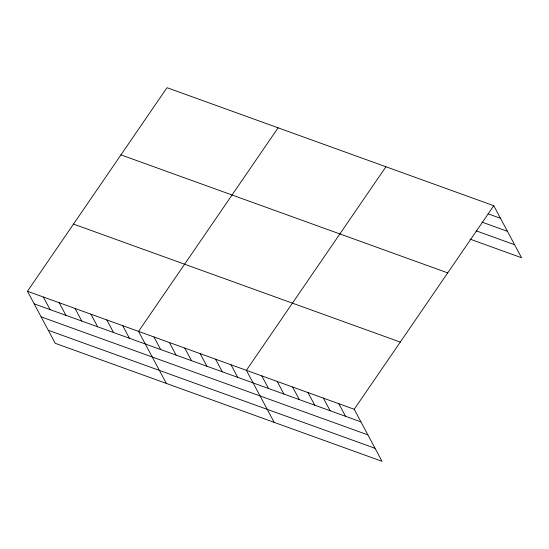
<?xml version="1.0" encoding="UTF-8"?>
<svg xmlns="http://www.w3.org/2000/svg" width="549" height="549" viewBox="0 0 549 549"><rect width="100%" height="100%" fill="white"/><g stroke="black" fill="none" stroke-linecap="round" stroke-linejoin="round"><path stroke-width="0.82" d="M27.45 291.265L354.222 409.273L382.001 461.304L55.229 343.297L27.45 291.265L166.999 87.696L493.771 205.703L521.55 257.735L469.944 239.096M278.096 127.821L138.554 331.39L166.333 383.422M385.933 166.759L246.384 370.328L274.171 422.359M354.222 409.273L493.771 205.703M488.171 213.849L500.496 218.296M482.022 222.132L507.441 231.314M476.086 230.813L514.598 244.717M120.945 154.873L447.716 272.88M73.497 224.088L400.269 342.096M34.175 303.858L360.947 421.865M41.127 316.876L367.892 434.877M48.285 330.285L375.056 448.286M338.815 403.707L345.541 416.3M323.409 398.142L330.134 410.741M308.01 392.583L314.728 405.176M292.603 387.018L299.329 399.61M277.197 381.452L283.922 394.052M261.791 375.893L268.516 388.486M230.985 364.769L237.703 377.362M215.579 359.204L222.304 371.797M200.172 353.638L206.898 366.231M184.766 348.08L191.491 360.672M169.36 342.514L176.085 355.107M153.96 336.949L160.679 349.548M122.681 325.653L129.406 338.253M106.808 319.923L113.533 332.516M90.935 314.193L97.66 326.785M75.062 308.463L81.787 321.055M59.196 302.732L65.921 315.325M43.323 296.995L50.048 309.595"/></g></svg>
